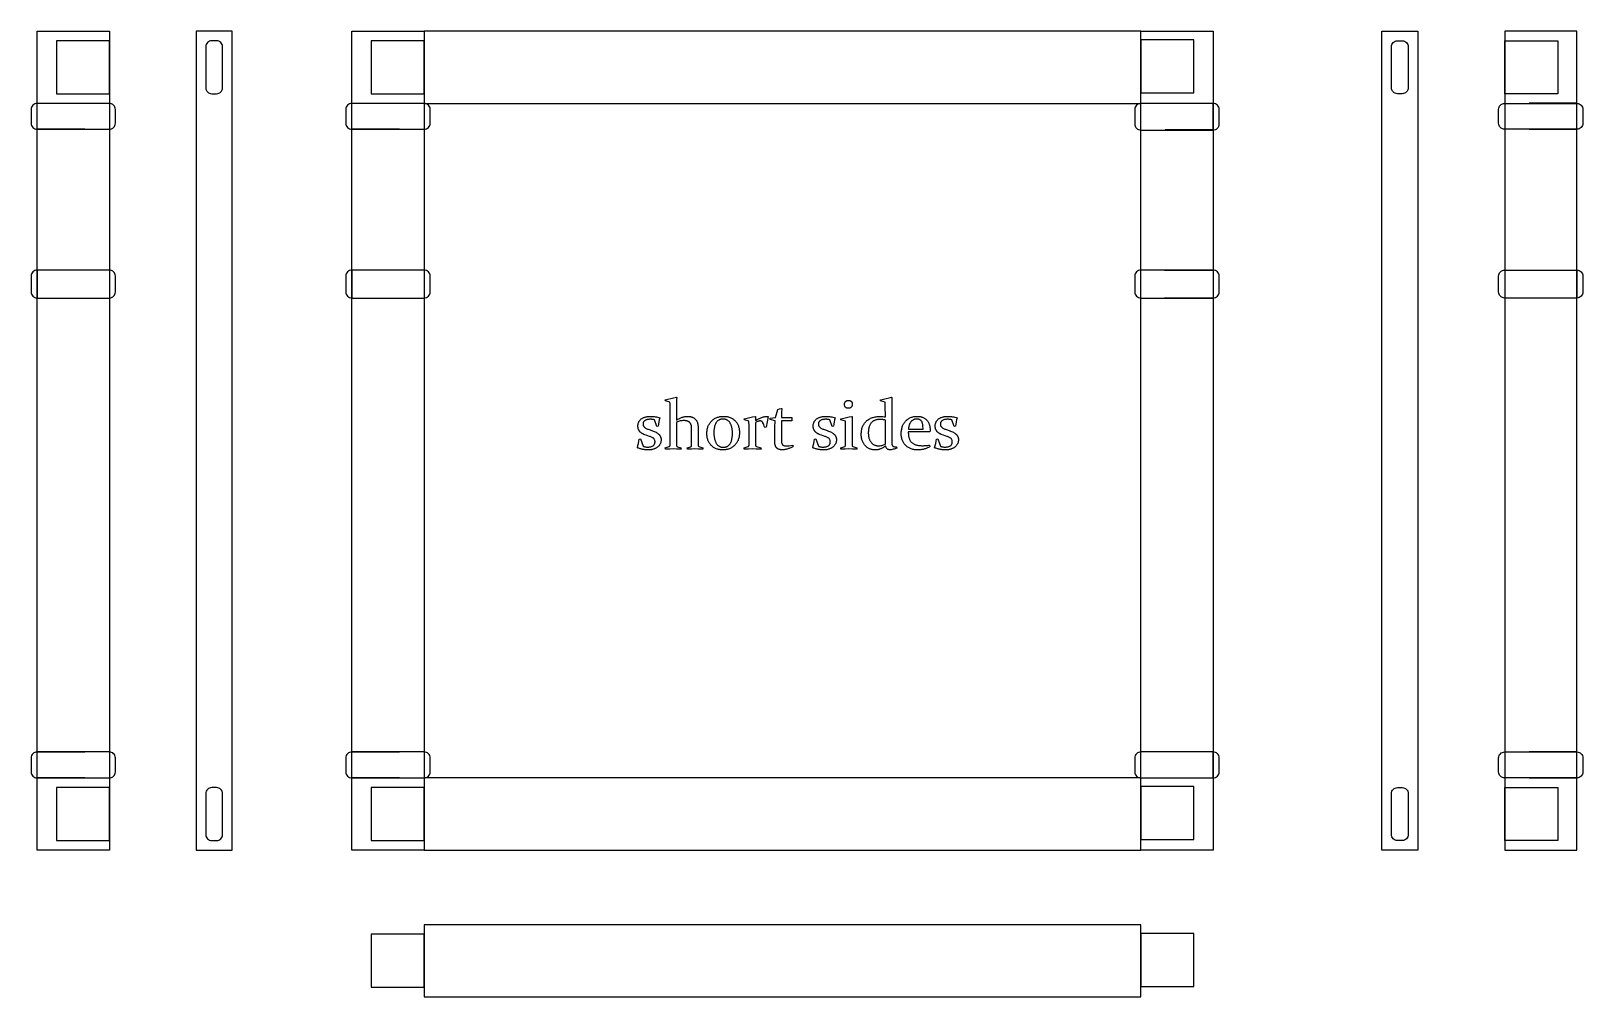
# Model space of a CAD drawing. Extents: x 8.3 to 88.7, y 3 to 45.1.
# Drawn here: x 55.09 to 87.29, y 3.02 to 23.06 of the extents above; entities that cross this region are included whole.
import ezdxf

# ---------------------------------------------------------------- set-up
doc = ezdxf.new("R2010")
doc.units = 0
for name, color, linetype in [('CUTS', 96, 'CONTINUOUS'), ('LAYER_1', 7, 'CONTINUOUS'), ('LAYER_2', 5, 'CONTINUOUS')]:
    doc.layers.add(name, color=color, linetype=linetype)

msp = doc.modelspace()

# ---------------------------------------------------------------- linework, layer by layer
at = {"layer": 'CUTS'}
for points in [[(58.937, 21.761, 0.414214), (59.062, 21.886), (59.062, 22.736, 0.414214), (58.937, 22.861), (58.837, 22.861, 0.414214), (58.712, 22.736), (58.712, 21.886, 0.414214), (58.837, 21.761)], [(83.443, 21.761, -0.414214), (83.318, 21.886), (83.318, 22.736, -0.414214), (83.443, 22.861), (83.543, 22.861, -0.414214), (83.668, 22.736), (83.668, 21.886, -0.414214), (83.543, 21.761)], [(58.937, 6.261, 0.414214), (59.062, 6.386), (59.062, 7.236, 0.414214), (58.937, 7.361), (58.837, 7.361, 0.414214), (58.712, 7.236), (58.712, 6.386, 0.414214), (58.837, 6.261)], [(83.443, 6.261, -0.414214), (83.318, 6.386), (83.318, 7.236, -0.414214), (83.443, 7.361), (83.543, 7.361, -0.414214), (83.668, 7.236), (83.668, 6.386, -0.414214), (83.543, 6.261)]]:
    msp.add_lwpolyline(points, format="xyb", close=True, dxfattribs=at)
for points in [[(68.246, 15.411), (68.304, 15.423), (68.363, 15.435), (68.421, 15.448), (68.479, 15.462), (68.486, 15.456), (68.484, 15.419), (68.483, 15.375), (68.482, 15.324), (68.482, 15.265), (68.481, 14.985), (68.497, 14.995), (68.512, 15.004), (68.527, 15.012), (68.542, 15.02), (68.557, 15.027), (68.572, 15.034), (68.587, 15.04), (68.601, 15.045), (68.616, 15.05), (68.63, 15.054), (68.644, 15.057), (68.658, 15.06), (68.672, 15.062), (68.685, 15.064), (68.699, 15.064), (68.712, 15.065), (68.725, 15.065), (68.736, 15.064), (68.748, 15.063), (68.759, 15.061), (68.77, 15.059), (68.781, 15.057), (68.791, 15.054), (68.801, 15.051), (68.811, 15.047), (68.82, 15.043), (68.829, 15.039), (68.838, 15.034), (68.847, 15.028), (68.855, 15.023), (68.862, 15.016), (68.87, 15.01), (68.877, 15.002), (68.884, 14.995), (68.89, 14.987), (68.895, 14.979), (68.901, 14.97), (68.905, 14.961), (68.91, 14.951), (68.914, 14.941), (68.917, 14.931), (68.92, 14.92), (68.923, 14.909), (68.925, 14.898), (68.926, 14.886), (68.927, 14.873), (68.928, 14.861), (68.928, 14.847), (68.928, 14.596), (68.929, 14.522), (68.93, 14.464), (68.93, 14.46), (68.931, 14.455), (68.933, 14.452), (68.935, 14.448), (68.937, 14.446), (68.94, 14.443), (68.944, 14.441), (68.948, 14.439), (69.027, 14.415), (69.029, 14.386), (68.941, 14.387), (68.865, 14.388), (68.79, 14.387), (68.709, 14.386), (68.706, 14.415), (68.776, 14.435), (68.781, 14.437), (68.784, 14.439), (68.787, 14.441), (68.79, 14.444), (68.792, 14.447), (68.793, 14.45), (68.794, 14.454), (68.795, 14.458), (68.796, 14.474), (68.796, 14.502), (68.796, 14.813), (68.796, 14.824), (68.795, 14.834), (68.794, 14.844), (68.793, 14.854), (68.792, 14.863), (68.79, 14.872), (68.788, 14.88), (68.785, 14.888), (68.782, 14.896), (68.779, 14.903), (68.776, 14.91), (68.772, 14.917), (68.768, 14.923), (68.764, 14.929), (68.759, 14.934), (68.754, 14.939), (68.748, 14.944), (68.743, 14.948), (68.737, 14.952), (68.73, 14.956), (68.724, 14.959), (68.717, 14.962), (68.709, 14.965), (68.702, 14.968), (68.694, 14.97), (68.686, 14.972), (68.677, 14.973), (68.668, 14.975), (68.659, 14.976), (68.65, 14.977), (68.64, 14.977), (68.63, 14.977), (68.612, 14.977), (68.594, 14.975), (68.576, 14.972), (68.558, 14.969), (68.539, 14.964), (68.52, 14.958), (68.501, 14.951), (68.481, 14.943), (68.481, 14.623), (68.482, 14.538), (68.483, 14.461), (68.483, 14.456), (68.484, 14.452), (68.486, 14.448), (68.488, 14.445), (68.49, 14.442), (68.493, 14.44), (68.497, 14.438), (68.501, 14.436), (68.575, 14.415), (68.576, 14.386), (68.491, 14.387), (68.416, 14.388), (68.34, 14.387), (68.25, 14.386), (68.248, 14.415), (68.328, 14.438), (68.333, 14.44), (68.336, 14.442), (68.34, 14.444), (68.342, 14.447), (68.344, 14.45), (68.346, 14.453), (68.347, 14.457), (68.347, 14.461), (68.348, 14.539), (68.349, 14.636), (68.349, 14.934), (68.348, 15.191), (68.348, 15.289), (68.347, 15.328), (68.346, 15.359), (68.25, 15.388)], [(72.713, 15.411), (72.775, 15.423), (72.835, 15.436), (72.892, 15.449), (72.946, 15.462), (72.953, 15.456), (72.951, 15.378), (72.949, 15.298), (72.949, 15.214), (72.948, 15.128), (72.948, 14.74), (72.948, 14.643), (72.949, 14.546), (72.949, 14.529), (72.95, 14.513), (72.95, 14.499), (72.951, 14.487), (72.953, 14.477), (72.954, 14.472), (72.956, 14.468), (72.958, 14.464), (72.959, 14.46), (72.962, 14.457), (72.964, 14.454), (72.967, 14.451), (72.97, 14.448), (72.973, 14.446), (72.976, 14.444), (72.98, 14.442), (72.984, 14.44), (72.989, 14.439), (72.994, 14.438), (73.004, 14.436), (73.017, 14.434), (73.032, 14.433), (73.049, 14.433), (73.052, 14.405), (73.036, 14.399), (73.018, 14.393), (72.998, 14.387), (72.977, 14.381), (72.957, 14.375), (72.94, 14.371), (72.927, 14.369), (72.922, 14.369), (72.918, 14.368), (72.909, 14.369), (72.9, 14.37), (72.892, 14.371), (72.884, 14.374), (72.877, 14.376), (72.87, 14.38), (72.864, 14.384), (72.857, 14.389), (72.851, 14.394), (72.846, 14.4), (72.841, 14.407), (72.836, 14.414), (72.832, 14.422), (72.828, 14.431), (72.824, 14.44), (72.821, 14.45), (72.807, 14.44), (72.793, 14.43), (72.779, 14.422), (72.766, 14.414), (72.752, 14.406), (72.738, 14.4), (72.725, 14.394), (72.712, 14.388), (72.698, 14.383), (72.685, 14.379), (72.671, 14.376), (72.658, 14.373), (72.645, 14.371), (72.632, 14.369), (72.619, 14.368), (72.606, 14.368), (72.589, 14.368), (72.574, 14.369), (72.558, 14.371), (72.543, 14.374), (72.528, 14.377), (72.514, 14.381), (72.5, 14.386), (72.487, 14.391), (72.474, 14.397), (72.462, 14.404), (72.449, 14.412), (72.438, 14.42), (72.426, 14.43), (72.415, 14.439), (72.405, 14.45), (72.395, 14.461), (72.385, 14.473), (72.376, 14.486), (72.368, 14.498), (72.36, 14.511), (72.353, 14.524), (72.347, 14.538), (72.341, 14.552), (72.336, 14.566), (72.331, 14.581), (72.327, 14.595), (72.324, 14.611), (72.321, 14.626), (72.319, 14.642), (72.317, 14.658), (72.316, 14.675), (72.316, 14.692), (72.316, 14.714), (72.318, 14.735), (72.32, 14.756), (72.323, 14.775), (72.326, 14.795), (72.331, 14.813), (72.336, 14.831), (72.342, 14.849), (72.349, 14.866), (72.357, 14.882), (72.366, 14.897), (72.375, 14.912), (72.385, 14.927), (72.396, 14.94), (72.408, 14.953), (72.421, 14.966), (72.434, 14.977), (72.448, 14.988), (72.463, 14.999), (72.478, 15.008), (72.494, 15.017), (72.511, 15.025), (72.528, 15.032), (72.546, 15.038), (72.565, 15.044), (72.584, 15.049), (72.604, 15.053), (72.625, 15.057), (72.646, 15.059), (72.668, 15.061), (72.691, 15.062), (72.714, 15.063), (72.725, 15.063), (72.737, 15.062), (72.762, 15.06), (72.788, 15.057), (72.816, 15.053), (72.816, 15.131), (72.815, 15.208), (72.814, 15.284), (72.813, 15.359), (72.717, 15.388)], [(70.662, 14.971), (70.661, 14.856), (70.659, 14.753), (70.658, 14.662), (70.658, 14.582), (70.659, 14.564), (70.66, 14.548), (70.661, 14.533), (70.664, 14.52), (70.667, 14.508), (70.671, 14.497), (70.673, 14.492), (70.675, 14.488), (70.678, 14.484), (70.68, 14.48), (70.683, 14.477), (70.686, 14.473), (70.69, 14.47), (70.694, 14.468), (70.698, 14.465), (70.702, 14.463), (70.707, 14.461), (70.712, 14.459), (70.723, 14.456), (70.736, 14.454), (70.749, 14.452), (70.764, 14.452), (70.777, 14.452), (70.791, 14.453), (70.805, 14.454), (70.821, 14.455), (70.855, 14.459), (70.893, 14.465), (70.897, 14.433), (70.882, 14.425), (70.867, 14.418), (70.852, 14.412), (70.837, 14.405), (70.822, 14.4), (70.808, 14.395), (70.794, 14.39), (70.78, 14.386), (70.767, 14.382), (70.753, 14.379), (70.74, 14.377), (70.727, 14.374), (70.714, 14.373), (70.701, 14.372), (70.689, 14.371), (70.677, 14.371), (70.667, 14.371), (70.658, 14.371), (70.649, 14.372), (70.64, 14.373), (70.631, 14.375), (70.623, 14.376), (70.615, 14.379), (70.608, 14.381), (70.601, 14.384), (70.594, 14.387), (70.587, 14.39), (70.581, 14.394), (70.575, 14.398), (70.569, 14.402), (70.564, 14.407), (70.559, 14.412), (70.554, 14.418), (70.55, 14.423), (70.546, 14.429), (70.542, 14.436), (70.539, 14.442), (70.536, 14.45), (70.533, 14.457), (70.53, 14.465), (70.528, 14.473), (70.526, 14.481), (70.524, 14.49), (70.523, 14.499), (70.522, 14.508), (70.521, 14.518), (70.521, 14.528), (70.521, 14.538), (70.521, 14.617), (70.522, 14.716), (70.523, 14.836), (70.526, 14.975), (70.427, 14.999), (70.423, 15.028), (70.533, 15.038), (70.583, 15.21), (70.622, 15.221), (70.657, 15.231), (70.665, 15.226), (70.663, 15.142), (70.662, 15.065), (70.662, 15.038), (70.877, 15.038), (70.877, 14.971)], [(72.131, 15.317), (72.13, 15.308), (72.129, 15.299), (72.127, 15.291), (72.125, 15.283), (72.122, 15.275), (72.118, 15.268), (72.113, 15.262), (72.107, 15.255), (72.101, 15.25), (72.095, 15.245), (72.088, 15.241), (72.08, 15.238), (72.073, 15.235), (72.064, 15.233), (72.056, 15.232), (72.047, 15.232), (72.038, 15.232), (72.03, 15.233), (72.022, 15.235), (72.014, 15.237), (72.007, 15.24), (72.001, 15.244), (71.994, 15.249), (71.989, 15.254), (71.983, 15.259), (71.979, 15.266), (71.975, 15.272), (71.972, 15.279), (71.969, 15.287), (71.967, 15.295), (71.966, 15.303), (71.966, 15.312), (71.966, 15.321), (71.968, 15.33), (71.969, 15.339), (71.972, 15.347), (71.975, 15.354), (71.979, 15.361), (71.984, 15.367), (71.99, 15.373), (71.996, 15.378), (72.002, 15.383), (72.009, 15.387), (72.017, 15.39), (72.025, 15.392), (72.033, 15.394), (72.042, 15.395), (72.052, 15.396), (72.06, 15.395), (72.068, 15.394), (72.076, 15.393), (72.083, 15.39), (72.09, 15.388), (72.097, 15.384), (72.103, 15.38), (72.109, 15.375), (72.114, 15.37), (72.118, 15.364), (72.122, 15.358), (72.125, 15.351), (72.128, 15.343), (72.129, 15.335), (72.13, 15.326)], [(68.026, 14.993), (68.016, 14.995), (68.005, 14.998), (67.994, 15), (67.983, 15.001), (67.972, 15.003), (67.96, 15.004), (67.948, 15.004), (67.936, 15.004), (67.92, 15.004), (67.904, 15.003), (67.89, 15.001), (67.876, 14.998), (67.863, 14.994), (67.85, 14.99), (67.839, 14.984), (67.828, 14.978), (67.823, 14.975), (67.819, 14.971), (67.814, 14.968), (67.81, 14.964), (67.807, 14.96), (67.803, 14.956), (67.8, 14.952), (67.797, 14.947), (67.795, 14.943), (67.793, 14.938), (67.791, 14.934), (67.79, 14.929), (67.789, 14.923), (67.788, 14.918), (67.787, 14.913), (67.787, 14.907), (67.788, 14.897), (67.789, 14.887), (67.791, 14.877), (67.794, 14.868), (67.798, 14.86), (67.802, 14.852), (67.808, 14.845), (67.814, 14.839), (67.821, 14.833), (67.83, 14.826), (67.84, 14.82), (67.852, 14.814), (67.865, 14.808), (67.88, 14.802), (67.896, 14.796), (67.913, 14.79), (67.972, 14.77), (67.996, 14.761), (68.018, 14.752), (68.038, 14.743), (68.057, 14.734), (68.074, 14.724), (68.09, 14.714), (68.097, 14.709), (68.104, 14.704), (68.11, 14.698), (68.116, 14.693), (68.122, 14.688), (68.127, 14.682), (68.132, 14.676), (68.136, 14.67), (68.14, 14.664), (68.144, 14.657), (68.148, 14.65), (68.151, 14.643), (68.153, 14.636), (68.156, 14.629), (68.158, 14.621), (68.159, 14.613), (68.16, 14.605), (68.161, 14.597), (68.162, 14.589), (68.162, 14.58), (68.162, 14.568), (68.161, 14.556), (68.159, 14.544), (68.157, 14.533), (68.155, 14.522), (68.151, 14.512), (68.147, 14.502), (68.143, 14.492), (68.138, 14.482), (68.132, 14.473), (68.126, 14.464), (68.119, 14.455), (68.111, 14.447), (68.103, 14.439), (68.094, 14.432), (68.085, 14.424), (68.075, 14.418), (68.065, 14.411), (68.055, 14.405), (68.044, 14.4), (68.033, 14.395), (68.022, 14.39), (68.01, 14.386), (67.998, 14.382), (67.986, 14.379), (67.973, 14.376), (67.96, 14.373), (67.947, 14.371), (67.933, 14.37), (67.919, 14.369), (67.905, 14.368), (67.891, 14.368), (67.877, 14.368), (67.863, 14.368), (67.85, 14.369), (67.836, 14.37), (67.822, 14.372), (67.809, 14.374), (67.795, 14.376), (67.781, 14.379), (67.767, 14.382), (67.753, 14.385), (67.739, 14.389), (67.725, 14.393), (67.711, 14.397), (67.697, 14.402), (67.683, 14.407), (67.669, 14.412), (67.68, 14.458), (67.691, 14.504), (67.7, 14.548), (67.708, 14.593), (67.736, 14.597), (67.787, 14.444), (67.798, 14.44), (67.809, 14.437), (67.821, 14.434), (67.833, 14.432), (67.847, 14.431), (67.861, 14.429), (67.875, 14.429), (67.891, 14.428), (67.907, 14.429), (67.922, 14.43), (67.936, 14.432), (67.95, 14.435), (67.963, 14.439), (67.975, 14.444), (67.986, 14.449), (67.996, 14.455), (68.001, 14.459), (68.006, 14.463), (68.01, 14.466), (68.014, 14.47), (68.017, 14.474), (68.02, 14.479), (68.023, 14.483), (68.026, 14.488), (68.028, 14.493), (68.03, 14.498), (68.032, 14.503), (68.033, 14.508), (68.035, 14.514), (68.035, 14.52), (68.036, 14.526), (68.036, 14.532), (68.036, 14.543), (68.034, 14.553), (68.032, 14.563), (68.029, 14.572), (68.025, 14.581), (68.021, 14.589), (68.015, 14.597), (68.009, 14.604), (68.002, 14.61), (67.994, 14.616), (67.985, 14.622), (67.975, 14.628), (67.963, 14.634), (67.951, 14.639), (67.938, 14.644), (67.924, 14.649), (67.85, 14.674), (67.827, 14.682), (67.806, 14.691), (67.786, 14.7), (67.777, 14.705), (67.769, 14.71), (67.76, 14.714), (67.753, 14.719), (67.746, 14.725), (67.739, 14.73), (67.733, 14.735), (67.727, 14.74), (67.722, 14.746), (67.717, 14.752), (67.713, 14.757), (67.708, 14.763), (67.705, 14.769), (67.701, 14.776), (67.698, 14.782), (67.695, 14.789), (67.692, 14.795), (67.689, 14.802), (67.687, 14.809), (67.685, 14.817), (67.684, 14.824), (67.683, 14.832), (67.682, 14.839), (67.681, 14.847), (67.68, 14.864), (67.681, 14.875), (67.681, 14.887), (67.683, 14.897), (67.685, 14.908), (67.687, 14.918), (67.69, 14.928), (67.694, 14.938), (67.698, 14.947), (67.703, 14.956), (67.708, 14.965), (67.714, 14.973), (67.72, 14.982), (67.727, 14.989), (67.735, 14.997), (67.743, 15.004), (67.751, 15.011), (67.76, 15.018), (67.77, 15.024), (67.779, 15.029), (67.789, 15.035), (67.8, 15.039), (67.811, 15.044), (67.822, 15.048), (67.833, 15.051), (67.845, 15.055), (67.858, 15.057), (67.87, 15.06), (67.883, 15.061), (67.896, 15.063), (67.91, 15.064), (67.924, 15.065), (67.938, 15.065), (67.965, 15.064), (67.991, 15.063), (68.017, 15.06), (68.042, 15.057), (68.066, 15.053), (68.09, 15.047), (68.113, 15.041), (68.135, 15.033), (68.125, 14.992), (68.116, 14.95), (68.107, 14.906), (68.099, 14.862), (68.072, 14.857)], [(69.789, 14.731), (69.788, 14.71), (69.787, 14.691), (69.785, 14.672), (69.782, 14.653), (69.779, 14.635), (69.775, 14.617), (69.77, 14.6), (69.764, 14.584), (69.758, 14.567), (69.75, 14.552), (69.742, 14.537), (69.733, 14.522), (69.724, 14.508), (69.713, 14.494), (69.702, 14.481), (69.691, 14.468), (69.678, 14.456), (69.665, 14.444), (69.652, 14.434), (69.638, 14.424), (69.624, 14.415), (69.609, 14.407), (69.594, 14.399), (69.579, 14.393), (69.563, 14.387), (69.547, 14.382), (69.53, 14.378), (69.513, 14.374), (69.496, 14.371), (69.478, 14.369), (69.46, 14.368), (69.441, 14.368), (69.423, 14.368), (69.405, 14.369), (69.388, 14.371), (69.371, 14.374), (69.354, 14.377), (69.338, 14.381), (69.323, 14.386), (69.308, 14.391), (69.293, 14.398), (69.279, 14.405), (69.265, 14.412), (69.251, 14.421), (69.239, 14.43), (69.226, 14.44), (69.214, 14.451), (69.202, 14.462), (69.191, 14.474), (69.181, 14.487), (69.172, 14.5), (69.163, 14.513), (69.154, 14.527), (69.147, 14.541), (69.14, 14.556), (69.134, 14.571), (69.129, 14.587), (69.124, 14.603), (69.12, 14.619), (69.117, 14.636), (69.115, 14.654), (69.113, 14.672), (69.112, 14.69), (69.111, 14.709), (69.112, 14.729), (69.113, 14.747), (69.115, 14.766), (69.117, 14.784), (69.121, 14.802), (69.125, 14.819), (69.13, 14.835), (69.135, 14.852), (69.142, 14.867), (69.149, 14.883), (69.157, 14.898), (69.165, 14.912), (69.174, 14.926), (69.184, 14.94), (69.195, 14.953), (69.207, 14.965), (69.219, 14.977), (69.232, 14.989), (69.245, 14.999), (69.258, 15.009), (69.272, 15.018), (69.287, 15.026), (69.302, 15.033), (69.317, 15.04), (69.333, 15.046), (69.35, 15.051), (69.367, 15.055), (69.384, 15.059), (69.402, 15.061), (69.421, 15.063), (69.44, 15.064), (69.459, 15.065), (69.477, 15.064), (69.495, 15.063), (69.513, 15.062), (69.53, 15.059), (69.546, 15.056), (69.562, 15.052), (69.578, 15.047), (69.593, 15.042), (69.608, 15.036), (69.622, 15.029), (69.636, 15.022), (69.649, 15.013), (69.662, 15.004), (69.674, 14.995), (69.686, 14.984), (69.698, 14.973), (69.709, 14.962), (69.719, 14.949), (69.729, 14.937), (69.738, 14.924), (69.746, 14.91), (69.753, 14.896), (69.76, 14.882), (69.766, 14.867), (69.771, 14.851), (69.776, 14.835), (69.78, 14.819), (69.783, 14.802), (69.785, 14.785), (69.787, 14.767), (69.788, 14.749)], [(69.258, 14.724), (69.258, 14.708), (69.258, 14.692), (69.259, 14.676), (69.261, 14.661), (69.262, 14.646), (69.265, 14.631), (69.267, 14.617), (69.27, 14.603), (69.273, 14.59), (69.277, 14.577), (69.281, 14.564), (69.286, 14.552), (69.29, 14.54), (69.296, 14.529), (69.301, 14.518), (69.307, 14.507), (69.314, 14.497), (69.32, 14.487), (69.328, 14.479), (69.335, 14.47), (69.343, 14.463), (69.351, 14.456), (69.36, 14.45), (69.369, 14.444), (69.379, 14.439), (69.388, 14.435), (69.398, 14.431), (69.409, 14.429), (69.42, 14.426), (69.431, 14.425), (69.443, 14.424), (69.455, 14.423), (69.466, 14.424), (69.477, 14.424), (69.488, 14.426), (69.498, 14.428), (69.508, 14.431), (69.518, 14.434), (69.527, 14.437), (69.536, 14.442), (69.544, 14.447), (69.552, 14.452), (69.56, 14.458), (69.568, 14.465), (69.575, 14.472), (69.582, 14.48), (69.588, 14.488), (69.595, 14.497), (69.6, 14.507), (69.606, 14.517), (69.611, 14.527), (69.616, 14.538), (69.62, 14.55), (69.624, 14.562), (69.627, 14.575), (69.631, 14.589), (69.633, 14.603), (69.636, 14.617), (69.638, 14.632), (69.64, 14.648), (69.641, 14.664), (69.642, 14.68), (69.642, 14.698), (69.642, 14.716), (69.642, 14.732), (69.642, 14.749), (69.641, 14.765), (69.639, 14.78), (69.638, 14.795), (69.635, 14.81), (69.633, 14.824), (69.63, 14.837), (69.627, 14.85), (69.623, 14.863), (69.619, 14.875), (69.614, 14.887), (69.609, 14.899), (69.604, 14.91), (69.598, 14.92), (69.592, 14.93), (69.586, 14.94), (69.579, 14.948), (69.572, 14.957), (69.564, 14.964), (69.556, 14.971), (69.548, 14.978), (69.539, 14.984), (69.53, 14.989), (69.521, 14.993), (69.511, 14.997), (69.501, 15.001), (69.491, 15.004), (69.48, 15.006), (69.469, 15.007), (69.458, 15.008), (69.446, 15.008), (69.435, 15.008), (69.424, 15.007), (69.413, 15.006), (69.403, 15.004), (69.393, 15.002), (69.384, 14.999), (69.374, 14.995), (69.365, 14.991), (69.357, 14.986), (69.349, 14.981), (69.341, 14.975), (69.333, 14.969), (69.326, 14.962), (69.319, 14.954), (69.312, 14.946), (69.306, 14.938), (69.3, 14.929), (69.295, 14.919), (69.29, 14.909), (69.285, 14.898), (69.281, 14.887), (69.277, 14.875), (69.273, 14.862), (69.27, 14.849), (69.267, 14.836), (69.264, 14.821), (69.262, 14.807), (69.261, 14.791), (69.259, 14.775), (69.258, 14.759), (69.258, 14.742)], [(69.886, 15.015), (69.945, 15.027), (70.002, 15.039), (70.058, 15.052), (70.113, 15.065), (70.12, 15.06), (70.12, 14.976), (70.137, 14.987), (70.153, 14.997), (70.169, 15.006), (70.186, 15.015), (70.202, 15.023), (70.218, 15.03), (70.234, 15.037), (70.251, 15.043), (70.267, 15.048), (70.283, 15.052), (70.299, 15.056), (70.315, 15.059), (70.331, 15.062), (70.347, 15.063), (70.363, 15.064), (70.379, 15.065), (70.382, 15.061), (70.362, 14.952), (70.342, 14.84), (70.313, 14.835), (70.303, 14.864), (70.294, 14.89), (70.284, 14.913), (70.275, 14.933), (70.27, 14.941), (70.267, 14.945), (70.264, 14.949), (70.261, 14.952), (70.258, 14.955), (70.254, 14.958), (70.251, 14.96), (70.247, 14.962), (70.243, 14.964), (70.239, 14.966), (70.235, 14.967), (70.23, 14.968), (70.226, 14.969), (70.216, 14.969), (70.206, 14.969), (70.196, 14.967), (70.185, 14.964), (70.173, 14.96), (70.161, 14.955), (70.148, 14.949), (70.134, 14.942), (70.12, 14.934), (70.12, 14.625), (70.12, 14.53), (70.121, 14.494), (70.121, 14.466), (70.122, 14.461), (70.123, 14.457), (70.124, 14.454), (70.126, 14.45), (70.129, 14.448), (70.132, 14.445), (70.135, 14.443), (70.139, 14.442), (70.234, 14.415), (70.236, 14.386), (70.135, 14.387), (70.055, 14.388), (69.978, 14.387), (69.889, 14.386), (69.886, 14.415), (69.969, 14.439), (69.973, 14.441), (69.976, 14.443), (69.979, 14.445), (69.982, 14.447), (69.984, 14.45), (69.985, 14.454), (69.986, 14.457), (69.987, 14.461), (69.987, 14.498), (69.987, 14.549), (69.987, 14.792), (69.987, 14.846), (69.987, 14.893), (69.986, 14.933), (69.985, 14.965), (69.89, 14.991)], [(71.665, 14.993), (71.654, 14.995), (71.643, 14.998), (71.633, 15), (71.621, 15.001), (71.61, 15.003), (71.599, 15.004), (71.587, 15.004), (71.575, 15.004), (71.558, 15.004), (71.543, 15.003), (71.528, 15.001), (71.514, 14.998), (71.501, 14.994), (71.489, 14.99), (71.477, 14.984), (71.467, 14.978), (71.462, 14.975), (71.457, 14.971), (71.453, 14.968), (71.449, 14.964), (71.445, 14.96), (71.442, 14.956), (71.439, 14.952), (71.436, 14.947), (71.434, 14.943), (71.432, 14.938), (71.43, 14.934), (71.428, 14.929), (71.427, 14.923), (71.426, 14.918), (71.426, 14.913), (71.426, 14.907), (71.426, 14.897), (71.427, 14.887), (71.43, 14.877), (71.433, 14.868), (71.436, 14.86), (71.441, 14.852), (71.446, 14.845), (71.453, 14.839), (71.46, 14.833), (71.469, 14.826), (71.479, 14.82), (71.491, 14.814), (71.504, 14.808), (71.518, 14.802), (71.535, 14.796), (71.552, 14.79), (71.61, 14.77), (71.634, 14.761), (71.656, 14.752), (71.677, 14.743), (71.696, 14.734), (71.713, 14.724), (71.728, 14.714), (71.736, 14.709), (71.742, 14.704), (71.749, 14.698), (71.755, 14.693), (71.76, 14.688), (71.766, 14.682), (71.77, 14.676), (71.775, 14.67), (71.779, 14.664), (71.783, 14.657), (71.786, 14.65), (71.789, 14.643), (71.792, 14.636), (71.794, 14.629), (71.796, 14.621), (71.798, 14.613), (71.799, 14.605), (71.8, 14.597), (71.801, 14.589), (71.801, 14.58), (71.8, 14.568), (71.8, 14.556), (71.798, 14.544), (71.796, 14.533), (71.793, 14.522), (71.79, 14.512), (71.786, 14.502), (71.781, 14.492), (71.776, 14.482), (71.771, 14.473), (71.764, 14.464), (71.757, 14.455), (71.75, 14.447), (71.742, 14.439), (71.733, 14.432), (71.724, 14.424), (71.714, 14.418), (71.704, 14.411), (71.693, 14.405), (71.683, 14.4), (71.672, 14.395), (71.66, 14.39), (71.649, 14.386), (71.637, 14.382), (71.624, 14.379), (71.612, 14.376), (71.599, 14.373), (71.585, 14.371), (71.572, 14.37), (71.558, 14.369), (71.544, 14.368), (71.529, 14.368), (71.516, 14.368), (71.502, 14.368), (71.488, 14.369), (71.475, 14.37), (71.461, 14.372), (71.447, 14.374), (71.433, 14.376), (71.42, 14.379), (71.406, 14.382), (71.392, 14.385), (71.378, 14.389), (71.364, 14.393), (71.35, 14.397), (71.336, 14.402), (71.322, 14.407), (71.308, 14.412), (71.319, 14.458), (71.329, 14.504), (71.339, 14.548), (71.347, 14.593), (71.374, 14.597), (71.426, 14.444), (71.436, 14.44), (71.448, 14.437), (71.459, 14.434), (71.472, 14.432), (71.485, 14.431), (71.499, 14.429), (71.514, 14.429), (71.529, 14.428), (71.545, 14.429), (71.561, 14.43), (71.575, 14.432), (71.589, 14.435), (71.602, 14.439), (71.614, 14.444), (71.625, 14.449), (71.635, 14.455), (71.64, 14.459), (71.644, 14.463), (71.648, 14.466), (71.652, 14.47), (71.656, 14.474), (71.659, 14.479), (71.662, 14.483), (71.665, 14.488), (71.667, 14.493), (71.669, 14.498), (71.671, 14.503), (71.672, 14.508), (71.673, 14.514), (71.674, 14.52), (71.674, 14.526), (71.675, 14.532), (71.674, 14.543), (71.673, 14.553), (71.671, 14.563), (71.668, 14.572), (71.664, 14.581), (71.66, 14.589), (71.654, 14.597), (71.648, 14.604), (71.641, 14.61), (71.632, 14.616), (71.623, 14.622), (71.613, 14.628), (71.602, 14.634), (71.59, 14.639), (71.577, 14.644), (71.563, 14.649), (71.489, 14.674), (71.465, 14.682), (71.444, 14.691), (71.425, 14.7), (71.416, 14.705), (71.407, 14.71), (71.399, 14.714), (71.392, 14.719), (71.384, 14.725), (71.378, 14.73), (71.371, 14.735), (71.366, 14.74), (71.36, 14.746), (71.356, 14.752), (71.351, 14.757), (71.347, 14.763), (71.343, 14.769), (71.34, 14.776), (71.336, 14.782), (71.333, 14.789), (71.331, 14.795), (71.328, 14.802), (71.326, 14.809), (71.324, 14.817), (71.322, 14.824), (71.321, 14.832), (71.32, 14.839), (71.319, 14.847), (71.319, 14.864), (71.319, 14.875), (71.32, 14.887), (71.321, 14.897), (71.323, 14.908), (71.326, 14.918), (71.329, 14.928), (71.332, 14.938), (71.337, 14.947), (71.341, 14.956), (71.347, 14.965), (71.352, 14.973), (71.359, 14.982), (71.366, 14.989), (71.373, 14.997), (71.381, 15.004), (71.39, 15.011), (71.399, 15.018), (71.408, 15.024), (71.418, 15.029), (71.428, 15.035), (71.439, 15.039), (71.449, 15.044), (71.461, 15.048), (71.472, 15.051), (71.484, 15.055), (71.496, 15.057), (71.509, 15.06), (71.522, 15.061), (71.535, 15.063), (71.549, 15.064), (71.563, 15.065), (71.577, 15.065), (71.604, 15.064), (71.63, 15.063), (71.655, 15.06), (71.68, 15.057), (71.705, 15.053), (71.728, 15.047), (71.751, 15.041), (71.774, 15.033), (71.764, 14.992), (71.755, 14.95), (71.746, 14.906), (71.737, 14.862), (71.71, 14.857)], [(71.89, 15.015), (71.951, 15.027), (72.01, 15.039), (72.067, 15.052), (72.121, 15.065), (72.128, 15.06), (72.126, 15.012), (72.125, 14.963), (72.124, 14.91), (72.124, 14.856), (72.124, 14.582), (72.124, 14.51), (72.124, 14.484), (72.125, 14.464), (72.126, 14.459), (72.127, 14.455), (72.128, 14.451), (72.13, 14.448), (72.133, 14.445), (72.136, 14.443), (72.139, 14.441), (72.143, 14.439), (72.226, 14.415), (72.227, 14.386), (72.136, 14.387), (72.058, 14.388), (71.982, 14.387), (71.892, 14.386), (71.889, 14.415), (71.972, 14.439), (71.976, 14.441), (71.979, 14.443), (71.982, 14.445), (71.984, 14.447), (71.986, 14.45), (71.988, 14.454), (71.989, 14.457), (71.99, 14.461), (71.99, 14.477), (71.991, 14.498), (71.991, 14.554), (71.991, 14.793), (71.991, 14.838), (71.99, 14.882), (71.989, 14.925), (71.988, 14.965), (71.893, 14.991)], [(72.816, 14.986), (72.804, 14.99), (72.791, 14.993), (72.779, 14.996), (72.766, 14.998), (72.752, 14.999), (72.739, 15), (72.724, 15.001), (72.71, 15.001), (72.695, 15.001), (72.681, 15), (72.667, 14.999), (72.653, 14.997), (72.64, 14.995), (72.627, 14.992), (72.615, 14.988), (72.603, 14.984), (72.592, 14.979), (72.581, 14.974), (72.571, 14.969), (72.561, 14.962), (72.551, 14.955), (72.542, 14.948), (72.534, 14.94), (72.526, 14.932), (72.518, 14.923), (72.511, 14.913), (72.504, 14.903), (72.498, 14.893), (72.492, 14.881), (72.487, 14.87), (72.482, 14.857), (72.478, 14.844), (72.474, 14.831), (72.471, 14.817), (72.468, 14.802), (72.466, 14.787), (72.464, 14.772), (72.463, 14.755), (72.462, 14.739), (72.462, 14.721), (72.462, 14.706), (72.463, 14.692), (72.464, 14.677), (72.466, 14.663), (72.468, 14.65), (72.47, 14.637), (72.473, 14.624), (72.476, 14.612), (72.48, 14.6), (72.484, 14.588), (72.489, 14.577), (72.494, 14.566), (72.499, 14.555), (72.505, 14.545), (72.512, 14.536), (72.519, 14.526), (72.526, 14.517), (72.533, 14.509), (72.541, 14.501), (72.55, 14.494), (72.558, 14.488), (72.567, 14.482), (72.577, 14.476), (72.586, 14.472), (72.597, 14.467), (72.607, 14.464), (72.618, 14.46), (72.629, 14.458), (72.641, 14.456), (72.653, 14.454), (72.665, 14.454), (72.678, 14.453), (72.694, 14.454), (72.711, 14.456), (72.728, 14.458), (72.745, 14.463), (72.763, 14.468), (72.78, 14.474), (72.798, 14.482), (72.816, 14.49)], [(73.739, 14.438), (73.724, 14.429), (73.709, 14.421), (73.693, 14.413), (73.678, 14.406), (73.662, 14.399), (73.647, 14.394), (73.631, 14.389), (73.615, 14.384), (73.599, 14.38), (73.583, 14.377), (73.568, 14.374), (73.553, 14.372), (73.538, 14.37), (73.524, 14.369), (73.51, 14.368), (73.496, 14.368), (73.476, 14.368), (73.457, 14.369), (73.439, 14.371), (73.421, 14.373), (73.404, 14.376), (73.387, 14.38), (73.37, 14.385), (73.354, 14.39), (73.338, 14.396), (73.323, 14.403), (73.309, 14.41), (73.294, 14.418), (73.281, 14.427), (73.267, 14.436), (73.255, 14.446), (73.242, 14.457), (73.231, 14.469), (73.22, 14.481), (73.209, 14.493), (73.2, 14.506), (73.191, 14.52), (73.183, 14.534), (73.176, 14.549), (73.17, 14.564), (73.164, 14.58), (73.159, 14.596), (73.155, 14.613), (73.152, 14.63), (73.149, 14.648), (73.147, 14.667), (73.146, 14.686), (73.146, 14.706), (73.146, 14.725), (73.147, 14.744), (73.149, 14.763), (73.151, 14.781), (73.155, 14.799), (73.158, 14.816), (73.163, 14.833), (73.168, 14.849), (73.174, 14.865), (73.181, 14.881), (73.188, 14.896), (73.196, 14.91), (73.205, 14.925), (73.215, 14.938), (73.225, 14.952), (73.236, 14.964), (73.247, 14.976), (73.259, 14.988), (73.272, 14.998), (73.285, 15.008), (73.298, 15.017), (73.312, 15.026), (73.326, 15.033), (73.341, 15.04), (73.356, 15.046), (73.372, 15.051), (73.388, 15.055), (73.405, 15.059), (73.422, 15.061), (73.44, 15.063), (73.458, 15.064), (73.477, 15.065), (73.492, 15.065), (73.507, 15.064), (73.522, 15.062), (73.536, 15.06), (73.55, 15.057), (73.564, 15.054), (73.576, 15.05), (73.589, 15.046), (73.601, 15.041), (73.613, 15.035), (73.624, 15.029), (73.635, 15.023), (73.645, 15.015), (73.655, 15.007), (73.664, 14.999), (73.673, 14.99), (73.682, 14.98), (73.69, 14.97), (73.697, 14.959), (73.704, 14.948), (73.71, 14.937), (73.716, 14.925), (73.721, 14.913), (73.726, 14.9), (73.73, 14.887), (73.734, 14.873), (73.737, 14.859), (73.739, 14.845), (73.741, 14.83), (73.743, 14.814), (73.743, 14.798), (73.744, 14.782), (73.743, 14.762), (73.742, 14.741), (73.292, 14.741), (73.292, 14.722), (73.293, 14.704), (73.294, 14.687), (73.296, 14.67), (73.299, 14.654), (73.302, 14.639), (73.306, 14.624), (73.31, 14.61), (73.315, 14.596), (73.32, 14.584), (73.326, 14.572), (73.332, 14.56), (73.339, 14.55), (73.347, 14.54), (73.355, 14.531), (73.364, 14.522), (73.373, 14.514), (73.383, 14.507), (73.394, 14.5), (73.405, 14.493), (73.417, 14.487), (73.429, 14.482), (73.442, 14.477), (73.456, 14.473), (73.471, 14.469), (73.486, 14.465), (73.501, 14.463), (73.517, 14.46), (73.534, 14.458), (73.552, 14.457), (73.57, 14.456), (73.589, 14.456), (73.606, 14.456), (73.624, 14.457), (73.642, 14.458), (73.66, 14.459), (73.678, 14.461), (73.697, 14.463), (73.716, 14.466), (73.735, 14.469)], [(73.598, 14.8), (73.598, 14.822), (73.597, 14.846), (73.596, 14.869), (73.593, 14.89), (73.592, 14.899), (73.59, 14.909), (73.588, 14.917), (73.585, 14.926), (73.583, 14.934), (73.58, 14.941), (73.577, 14.948), (73.573, 14.955), (73.57, 14.961), (73.566, 14.966), (73.562, 14.972), (73.557, 14.977), (73.553, 14.981), (73.548, 14.985), (73.543, 14.989), (73.538, 14.993), (73.532, 14.996), (73.526, 14.999), (73.52, 15.002), (73.514, 15.004), (73.507, 15.006), (73.501, 15.007), (73.494, 15.008), (73.486, 15.009), (73.479, 15.01), (73.471, 15.01), (73.461, 15.01), (73.451, 15.009), (73.441, 15.008), (73.432, 15.006), (73.423, 15.004), (73.414, 15.001), (73.406, 14.998), (73.398, 14.995), (73.39, 14.991), (73.383, 14.986), (73.376, 14.981), (73.369, 14.975), (73.362, 14.969), (73.356, 14.963), (73.35, 14.956), (73.344, 14.949), (73.339, 14.941), (73.334, 14.933), (73.329, 14.925), (73.325, 14.916), (73.32, 14.908), (73.317, 14.899), (73.313, 14.89), (73.31, 14.881), (73.307, 14.872), (73.304, 14.862), (73.302, 14.852), (73.3, 14.842), (73.298, 14.832), (73.297, 14.822), (73.296, 14.811), (73.295, 14.8)], [(74.196, 14.993), (74.186, 14.995), (74.175, 14.998), (74.164, 15), (74.153, 15.001), (74.142, 15.003), (74.13, 15.004), (74.119, 15.004), (74.107, 15.004), (74.09, 15.004), (74.075, 15.003), (74.06, 15.001), (74.046, 14.998), (74.033, 14.994), (74.021, 14.99), (74.009, 14.984), (73.999, 14.978), (73.994, 14.975), (73.989, 14.971), (73.985, 14.968), (73.981, 14.964), (73.977, 14.96), (73.974, 14.956), (73.971, 14.952), (73.968, 14.947), (73.965, 14.943), (73.963, 14.938), (73.962, 14.934), (73.96, 14.929), (73.959, 14.923), (73.958, 14.918), (73.958, 14.913), (73.958, 14.907), (73.958, 14.897), (73.959, 14.887), (73.961, 14.877), (73.964, 14.868), (73.968, 14.86), (73.973, 14.852), (73.978, 14.845), (73.984, 14.839), (73.992, 14.833), (74.001, 14.826), (74.011, 14.82), (74.022, 14.814), (74.036, 14.808), (74.05, 14.802), (74.066, 14.796), (74.084, 14.79), (74.142, 14.77), (74.166, 14.761), (74.188, 14.752), (74.209, 14.743), (74.227, 14.734), (74.245, 14.724), (74.26, 14.714), (74.267, 14.709), (74.274, 14.704), (74.281, 14.698), (74.286, 14.693), (74.292, 14.688), (74.297, 14.682), (74.302, 14.676), (74.307, 14.67), (74.311, 14.664), (74.314, 14.657), (74.318, 14.65), (74.321, 14.643), (74.324, 14.636), (74.326, 14.629), (74.328, 14.621), (74.33, 14.613), (74.331, 14.605), (74.332, 14.597), (74.332, 14.589), (74.332, 14.58), (74.332, 14.568), (74.331, 14.556), (74.33, 14.544), (74.328, 14.533), (74.325, 14.522), (74.322, 14.512), (74.318, 14.502), (74.313, 14.492), (74.308, 14.482), (74.302, 14.473), (74.296, 14.464), (74.289, 14.455), (74.282, 14.447), (74.274, 14.439), (74.265, 14.432), (74.255, 14.424), (74.246, 14.418), (74.236, 14.411), (74.225, 14.405), (74.214, 14.4), (74.203, 14.395), (74.192, 14.39), (74.18, 14.386), (74.168, 14.382), (74.156, 14.379), (74.143, 14.376), (74.13, 14.373), (74.117, 14.371), (74.104, 14.37), (74.09, 14.369), (74.075, 14.368), (74.061, 14.368), (74.047, 14.368), (74.034, 14.368), (74.02, 14.369), (74.006, 14.37), (73.993, 14.372), (73.979, 14.374), (73.965, 14.376), (73.951, 14.379), (73.937, 14.382), (73.924, 14.385), (73.91, 14.389), (73.896, 14.393), (73.882, 14.397), (73.867, 14.402), (73.853, 14.407), (73.839, 14.412), (73.851, 14.458), (73.861, 14.504), (73.87, 14.548), (73.878, 14.593), (73.906, 14.597), (73.958, 14.444), (73.968, 14.44), (73.979, 14.437), (73.991, 14.434), (74.004, 14.432), (74.017, 14.431), (74.031, 14.429), (74.046, 14.429), (74.061, 14.428), (74.077, 14.429), (74.092, 14.43), (74.107, 14.432), (74.12, 14.435), (74.133, 14.439), (74.145, 14.444), (74.156, 14.449), (74.167, 14.455), (74.172, 14.459), (74.176, 14.463), (74.18, 14.466), (74.184, 14.47), (74.188, 14.474), (74.191, 14.479), (74.194, 14.483), (74.196, 14.488), (74.199, 14.493), (74.201, 14.498), (74.202, 14.503), (74.204, 14.508), (74.205, 14.514), (74.206, 14.52), (74.206, 14.526), (74.206, 14.532), (74.206, 14.543), (74.205, 14.553), (74.203, 14.563), (74.2, 14.572), (74.196, 14.581), (74.191, 14.589), (74.186, 14.597), (74.18, 14.604), (74.172, 14.61), (74.164, 14.616), (74.155, 14.622), (74.145, 14.628), (74.134, 14.634), (74.122, 14.639), (74.109, 14.644), (74.094, 14.649), (74.02, 14.674), (73.997, 14.682), (73.976, 14.691), (73.956, 14.7), (73.947, 14.705), (73.939, 14.71), (73.931, 14.714), (73.923, 14.719), (73.916, 14.725), (73.909, 14.73), (73.903, 14.735), (73.897, 14.74), (73.892, 14.746), (73.887, 14.752), (73.883, 14.757), (73.879, 14.763), (73.875, 14.769), (73.871, 14.776), (73.868, 14.782), (73.865, 14.789), (73.862, 14.795), (73.86, 14.802), (73.858, 14.809), (73.856, 14.817), (73.854, 14.824), (73.853, 14.832), (73.852, 14.839), (73.851, 14.847), (73.851, 14.864), (73.851, 14.875), (73.852, 14.887), (73.853, 14.897), (73.855, 14.908), (73.858, 14.918), (73.861, 14.928), (73.864, 14.938), (73.868, 14.947), (73.873, 14.956), (73.878, 14.965), (73.884, 14.973), (73.891, 14.982), (73.897, 14.989), (73.905, 14.997), (73.913, 15.004), (73.922, 15.011), (73.931, 15.018), (73.94, 15.024), (73.95, 15.029), (73.96, 15.035), (73.97, 15.039), (73.981, 15.044), (73.992, 15.048), (74.004, 15.051), (74.016, 15.055), (74.028, 15.057), (74.04, 15.06), (74.053, 15.061), (74.067, 15.063), (74.08, 15.064), (74.094, 15.065), (74.109, 15.065), (74.135, 15.064), (74.162, 15.063), (74.187, 15.06), (74.212, 15.057), (74.236, 15.053), (74.26, 15.047), (74.283, 15.041), (74.305, 15.033), (74.296, 14.992), (74.286, 14.95), (74.277, 14.906), (74.269, 14.862), (74.242, 14.857)]]:
    msp.add_lwpolyline(points, close=True, dxfattribs=at)
at = {"layer": 'LAYER_1'}
for points in [[(55.086, 21.147, 0.414214), (55.211, 21.022), (56.711, 21.022, 0.414214), (56.836, 21.147), (56.836, 21.436, 0.414214), (56.711, 21.561), (55.211, 21.561, 0.414214), (55.086, 21.436)], [(55.086, 21.147, 0.414214), (55.211, 21.022), (56.711, 21.022, 0.414214), (56.836, 21.147), (56.836, 21.436, 0.414214), (56.711, 21.561), (55.211, 21.561, 0.414214), (55.086, 21.436)], [(61.619, 21.147, 0.414214), (61.744, 21.022), (63.244, 21.022, 0.414214), (63.369, 21.147), (63.369, 21.436, 0.414214), (63.244, 21.561), (61.744, 21.561, 0.414214), (61.619, 21.436)], [(61.619, 21.147, 0.414214), (61.744, 21.022), (63.244, 21.022, 0.414214), (63.369, 21.147), (63.369, 21.436, 0.414214), (63.244, 21.561), (61.744, 21.561, 0.414214), (61.619, 21.436)], [(77.994, 21.132, 0.414214), (78.119, 21.007), (79.619, 21.007, 0.414214), (79.744, 21.132), (79.744, 21.436, 0.414214), (79.619, 21.561), (78.119, 21.561, 0.414214), (77.994, 21.436)], [(87.294, 21.147, -0.414214), (87.169, 21.022), (85.669, 21.022, -0.414214), (85.544, 21.147), (85.544, 21.436, -0.414214), (85.669, 21.561), (87.169, 21.561, -0.414214), (87.294, 21.436)], [(87.294, 21.147, -0.414214), (87.169, 21.022), (85.669, 21.022, -0.414214), (85.544, 21.147), (85.544, 21.436, -0.414214), (85.669, 21.561), (87.169, 21.561, -0.414214), (87.294, 21.436)], [(55.086, 17.646, 0.414214), (55.211, 17.521), (56.711, 17.521, 0.414214), (56.836, 17.646), (56.836, 17.976, 0.414214), (56.711, 18.101), (55.211, 18.101, 0.414214), (55.086, 17.976)], [(55.086, 17.646, 0.414214), (55.211, 17.521), (56.711, 17.521, 0.414214), (56.836, 17.646), (56.836, 17.976, 0.414214), (56.711, 18.101), (55.211, 18.101, 0.414214), (55.086, 17.976)], [(61.619, 17.646, 0.414214), (61.744, 17.521), (63.244, 17.521, 0.414214), (63.369, 17.646), (63.369, 17.976, 0.414214), (63.244, 18.101), (61.744, 18.101, 0.414214), (61.619, 17.976)], [(61.619, 17.646, 0.414214), (61.744, 17.521), (63.244, 17.521, 0.414214), (63.369, 17.646), (63.369, 17.976, 0.414214), (63.244, 18.101), (61.744, 18.101, 0.414214), (61.619, 17.976)], [(77.994, 17.646, 0.414214), (78.119, 17.521), (79.619, 17.521, 0.414214), (79.744, 17.646), (79.744, 17.976, 0.414214), (79.619, 18.101), (78.119, 18.101, 0.414214), (77.994, 17.976)], [(87.294, 17.646, -0.414214), (87.169, 17.521), (85.669, 17.521, -0.414214), (85.544, 17.646), (85.544, 17.976, -0.414214), (85.669, 18.101), (87.169, 18.101, -0.414214), (87.294, 17.976)], [(87.294, 17.646, -0.414214), (87.169, 17.521), (85.669, 17.521, -0.414214), (85.544, 17.646), (85.544, 17.976, -0.414214), (85.669, 18.101), (87.169, 18.101, -0.414214), (87.294, 17.976)], [(55.086, 7.686, 0.414214), (55.211, 7.561), (56.711, 7.561, 0.414214), (56.836, 7.686), (56.836, 7.976, 0.414214), (56.711, 8.101), (55.211, 8.101, 0.414214), (55.086, 7.976)], [(55.086, 7.686, 0.414214), (55.211, 7.561), (56.711, 7.561, 0.414214), (56.836, 7.686), (56.836, 7.976, 0.414214), (56.711, 8.101), (55.211, 8.101, 0.414214), (55.086, 7.976)], [(61.619, 7.686, 0.414214), (61.744, 7.561), (63.244, 7.561, 0.414214), (63.369, 7.686), (63.369, 7.976, 0.414214), (63.244, 8.101), (61.744, 8.101, 0.414214), (61.619, 7.976)], [(61.619, 7.686, 0.414214), (61.744, 7.561), (63.244, 7.561, 0.414214), (63.369, 7.686), (63.369, 7.976, 0.414214), (63.244, 8.101), (61.744, 8.101, 0.414214), (61.619, 7.976)], [(77.994, 7.686, 0.414214), (78.119, 7.561), (79.619, 7.561, 0.414214), (79.744, 7.686), (79.744, 7.976, 0.414214), (79.619, 8.101), (78.119, 8.101, 0.414214), (77.994, 7.976)], [(87.294, 7.686, -0.414214), (87.169, 7.561), (85.669, 7.561, -0.414214), (85.544, 7.686), (85.544, 7.976, -0.414214), (85.669, 8.101), (87.169, 8.101, -0.414214), (87.294, 7.976)], [(87.294, 7.686, -0.414214), (87.169, 7.561), (85.669, 7.561, -0.414214), (85.544, 7.686), (85.544, 7.976, -0.414214), (85.669, 8.101), (87.169, 8.101, -0.414214), (87.294, 7.976)]]:
    msp.add_lwpolyline(points, format="xyb", close=True, dxfattribs=at)
at = {"layer": 'LAYER_2'}
for points in [[(56.711, 6.061), (55.211, 6.061), (55.211, 22.311), (55.211, 23.061), (56.711, 23.061), (56.711, 22.311)], [(56.711, 6.061), (55.211, 6.061), (55.211, 22.311), (55.211, 23.061), (56.711, 23.061), (56.711, 22.311)], [(58.512, 6.061), (59.262, 6.061), (59.262, 23.061), (58.512, 23.061)], [(63.244, 6.061), (61.744, 6.061), (61.744, 22.311), (61.744, 23.061), (63.244, 23.061), (63.244, 22.311)], [(63.244, 6.061), (61.744, 6.061), (61.744, 22.311), (61.744, 23.061), (63.244, 23.061), (63.244, 22.311)], [(63.244, 23.061), (63.244, 21.561), (78.119, 21.561), (78.119, 23.061)], [(79.619, 6.061), (78.119, 6.061), (78.119, 22.311), (78.119, 23.061), (79.619, 23.061), (79.619, 22.311)], [(78.119, 22.881), (78.119, 21.781), (79.219, 21.781), (79.219, 22.881)], [(83.868, 6.061), (83.118, 6.061), (83.118, 23.061), (83.868, 23.061)], [(85.669, 6.061), (87.169, 6.061), (87.169, 22.311), (87.169, 23.061), (85.669, 23.061), (85.669, 22.311)], [(85.669, 6.061), (87.169, 6.061), (87.169, 22.311), (87.169, 23.061), (85.669, 23.061), (85.669, 22.311)], [(55.611, 22.861), (55.611, 21.761), (56.711, 21.761), (56.711, 22.861)], [(55.611, 22.861), (55.611, 21.761), (56.711, 21.761), (56.711, 22.861)], [(62.144, 22.861), (62.144, 21.761), (63.244, 21.761), (63.244, 22.861)], [(62.144, 22.861), (62.144, 21.761), (63.244, 21.761), (63.244, 22.861)], [(86.769, 22.861), (86.769, 21.761), (85.669, 21.761), (85.669, 22.861)], [(86.769, 22.861), (86.769, 21.761), (85.669, 21.761), (85.669, 22.861)], [(63.244, 7.561), (63.244, 6.061), (78.119, 6.061), (78.119, 7.561)], [(55.611, 7.361), (55.611, 6.261), (56.711, 6.261), (56.711, 7.361)], [(55.611, 7.361), (55.611, 6.261), (56.711, 6.261), (56.711, 7.361)], [(62.144, 7.361), (62.144, 6.261), (63.244, 6.261), (63.244, 7.361)], [(78.119, 7.381), (78.119, 6.281), (79.219, 6.281), (79.219, 7.381)], [(86.769, 7.361), (86.769, 6.261), (85.669, 6.261), (85.669, 7.361)], [(86.769, 7.361), (86.769, 6.261), (85.669, 6.261), (85.669, 7.361)], [(63.244, 4.516), (63.244, 3.016), (78.119, 3.016), (78.119, 4.516)], [(62.144, 4.316), (62.144, 3.216), (63.244, 3.216), (63.244, 4.316)], [(78.119, 4.336), (78.119, 3.236), (79.219, 3.236), (79.219, 4.336)]]:
    msp.add_lwpolyline(points, close=True, dxfattribs=at)
for points in [[(56.203, 21.022), (55.211, 21.022), (55.211, 21.562), (56.203, 21.562)], [(56.203, 21.022), (55.211, 21.022), (55.211, 21.562), (56.203, 21.562)], [(56.203, 21.022), (55.211, 21.022), (55.211, 21.562), (56.203, 21.562)], [(56.203, 21.022), (55.211, 21.022), (55.211, 21.562), (56.203, 21.562)], [(62.736, 21.022), (61.744, 21.022), (61.744, 21.562), (62.736, 21.562)], [(62.736, 21.022), (61.744, 21.022), (61.744, 21.562), (62.736, 21.562)], [(62.736, 21.022), (61.744, 21.022), (61.744, 21.562), (62.736, 21.562)], [(62.736, 21.022), (61.744, 21.022), (61.744, 21.562), (62.736, 21.562)], [(78.626, 21.021), (79.619, 21.021), (79.619, 21.561), (78.626, 21.561)], [(86.176, 21.022), (87.169, 21.022), (87.169, 21.562), (86.176, 21.562)], [(86.176, 21.022), (87.169, 21.022), (87.169, 21.562), (86.176, 21.562)], [(86.177, 21.022), (87.169, 21.022), (87.169, 21.562), (86.177, 21.562)], [(86.177, 21.022), (87.169, 21.022), (87.169, 21.562), (86.177, 21.562)], [(56.223, 18.101), (55.211, 18.101), (55.211, 17.521), (56.223, 17.521)], [(56.223, 18.101), (55.211, 18.101), (55.211, 17.521), (56.223, 17.521)], [(62.756, 18.101), (61.744, 18.101), (61.744, 17.521), (62.756, 17.521)], [(62.756, 18.101), (61.744, 18.101), (61.744, 17.521), (62.756, 17.521)], [(78.606, 18.101), (79.619, 18.101), (79.619, 17.521), (78.606, 17.521)], [(86.156, 18.101), (87.169, 18.101), (87.169, 17.521), (86.156, 17.521)], [(86.156, 18.101), (87.169, 18.101), (87.169, 17.521), (86.156, 17.521)], [(56.203, 7.561), (55.211, 7.561), (55.211, 8.101), (56.203, 8.101)], [(56.203, 7.561), (55.211, 7.561), (55.211, 8.101), (56.203, 8.101)], [(62.736, 7.561), (61.744, 7.561), (61.744, 8.101), (62.736, 8.101)], [(62.736, 7.561), (61.744, 7.561), (61.744, 8.101), (62.736, 8.101)], [(78.626, 7.561), (79.619, 7.561), (79.619, 8.101), (78.626, 8.101)], [(86.176, 7.561), (87.169, 7.561), (87.169, 8.101), (86.176, 8.101)], [(86.176, 7.561), (87.169, 7.561), (87.169, 8.101), (86.176, 8.101)]]:
    msp.add_lwpolyline(points, dxfattribs=at)

doc.saveas('drawing.dxf')
